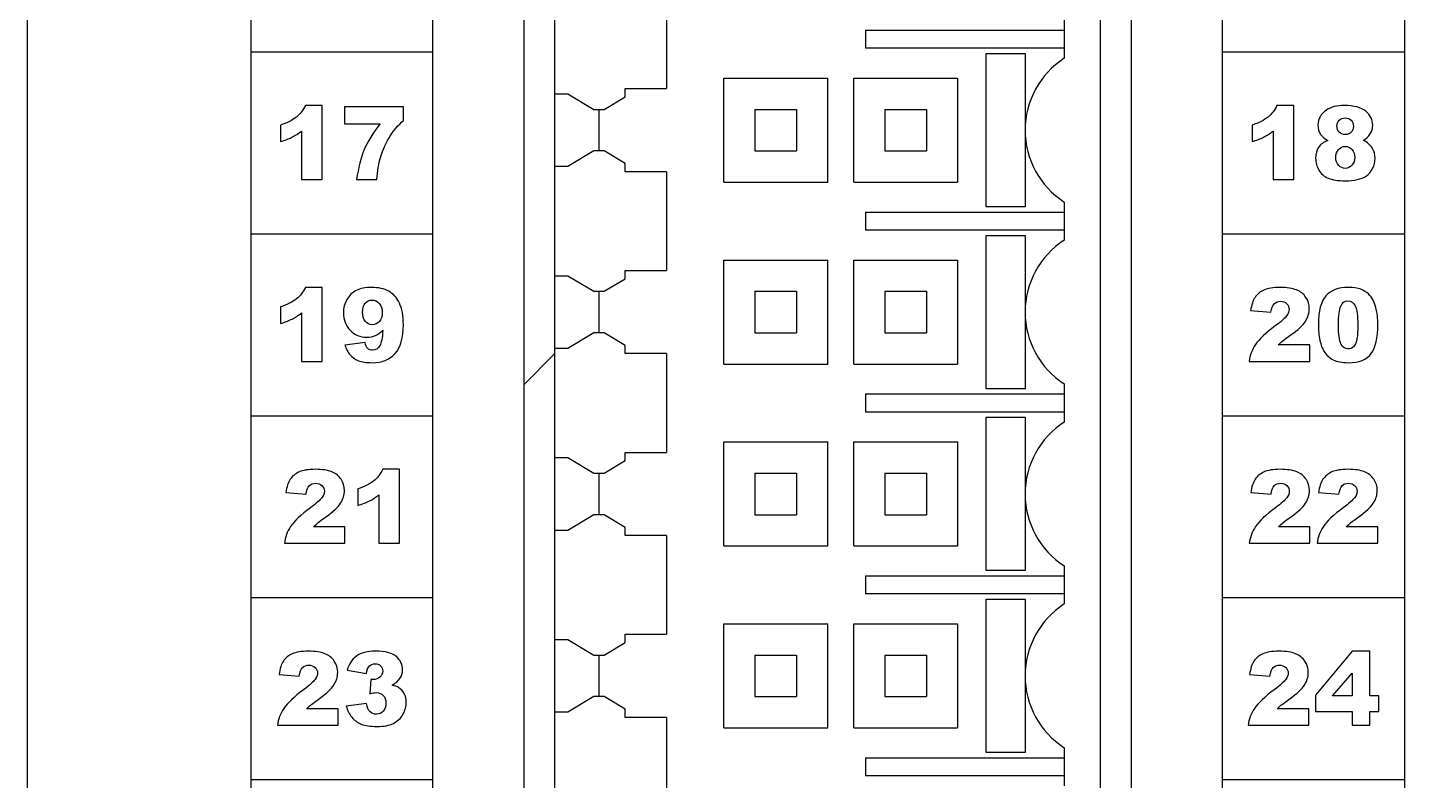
# Model space of a CAD drawing. Header units: millimetres. Extents: x 40 to 522, y -286 to 20.
# Drawn here: x 314.47 to 340.97, y -186.9 to -172.41 of the extents above; entities that cross this region are included whole.
import ezdxf

# ---------------------------------------------------------------- set-up
doc = ezdxf.new("R2010")
doc.units = ezdxf.units.MM

# ---------------------------------------------------------------- blocks, each defined once
blk = doc.blocks.new('MOD_DIM780')
at = {"linetype": 'Continuous'}
for p, q in [((115.619, 48.361), (115.619, 128.861)), ((126.119, 48.361), (126.119, 128.861)), ((115.019, 128.161), (115.019, 48.561)), ((126.719, 48.561), (126.719, 128.161)), ((109.769, 125.111), (109.769, 51.611)), ((113.269, 51.611), (113.269, 125.111)), ((128.469, 51.611), (128.469, 125.111)), ((131.969, 125.111), (131.969, 51.611)), ((105.469, 38.611), (105.469, 124.511)), ((117.769, 98.311), (117.769, 96.411)), ((121.594, 97.536), (121.594, 97.186)), ((121.594, 97.536), (125.419, 97.536)), ((125.419, 97.728), (125.419, 96.994)), ((113.269, 97.111), (109.769, 97.111)), ((125.419, 97.186), (121.594, 97.186)), ((123.918, 94.136), (123.918, 97.086)), ((123.918, 97.086), (124.669, 97.086)), ((124.669, 97.086), (124.669, 95.615)), ((131.969, 97.111), (128.469, 97.111)), ((118.869, 94.611), (118.869, 96.611)), ((118.869, 96.611), (120.869, 96.611)), ((120.869, 94.611), (120.869, 96.611)), ((121.369, 94.611), (121.369, 96.611)), ((121.369, 96.611), (123.369, 96.611)), ((123.369, 96.611), (123.369, 94.611)), ((115.619, 96.311), (115.869, 96.311)), ((115.869, 96.311), (116.369, 96.011)), ((116.566, 96.011), (116.97, 96.253)), ((116.97, 96.253), (116.969, 96.411)), ((116.969, 96.411), (117.769, 96.411)), ((111.138, 96.085), (110.816, 96.085)), ((111.138, 94.661), (111.138, 96.085)), ((111.567, 96.061), (111.567, 95.732)), ((112.703, 96.061), (111.567, 96.061)), ((112.703, 95.798), (112.703, 96.061)), ((116.369, 96.011), (116.566, 96.011)), ((116.469, 95.211), (116.469, 96.011)), ((119.469, 96.011), (119.469, 95.211)), ((119.469, 96.011), (120.269, 96.011)), ((120.269, 96.011), (120.269, 95.211)), ((121.969, 96.011), (121.969, 95.211)), ((121.969, 96.011), (122.769, 96.011)), ((122.769, 96.011), (122.769, 95.211)), ((129.837, 96.085), (129.515, 96.085)), ((129.837, 94.661), (129.837, 96.085)), ((110.336, 95.709), (110.336, 95.39)), ((111.567, 95.732), (112.259, 95.732)), ((129.035, 95.709), (129.035, 95.39)), ((110.744, 95.594), (110.744, 94.661)), ((124.669, 95.607), (124.669, 94.136)), ((129.443, 95.594), (129.443, 94.661)), ((116.369, 95.211), (115.869, 94.91)), ((116.566, 95.211), (116.369, 95.211)), ((116.97, 94.968), (116.566, 95.211)), ((119.469, 95.211), (120.269, 95.211)), ((121.969, 95.211), (122.769, 95.211)), ((115.869, 94.91), (115.619, 94.91)), ((116.969, 94.811), (116.97, 94.968)), ((110.744, 94.661), (111.138, 94.661)), ((111.803, 94.661), (112.191, 94.661)), ((117.769, 94.811), (116.969, 94.811)), ((117.769, 94.811), (117.769, 92.911)), ((118.869, 94.611), (120.869, 94.611)), ((121.369, 94.611), (123.369, 94.611)), ((129.443, 94.661), (129.837, 94.661)), ((124.669, 94.136), (123.918, 94.136)), ((125.419, 94.228), (125.419, 93.494)), ((121.594, 94.036), (121.594, 93.686)), ((121.594, 94.036), (125.419, 94.036)), ((113.269, 93.611), (109.769, 93.611)), ((125.419, 93.686), (121.594, 93.686)), ((123.918, 90.636), (123.918, 93.586)), ((123.918, 93.586), (124.669, 93.586)), ((124.669, 93.586), (124.669, 92.115)), ((131.969, 93.611), (128.469, 93.611)), ((118.869, 91.111), (118.869, 93.111)), ((118.869, 93.111), (120.869, 93.111)), ((120.869, 91.111), (120.869, 93.111)), ((121.369, 91.111), (121.369, 93.111)), ((121.369, 93.111), (123.369, 93.111)), ((123.369, 93.111), (123.369, 91.111)), ((115.619, 92.811), (115.869, 92.811)), ((115.869, 92.811), (116.369, 92.511)), ((116.566, 92.511), (116.97, 92.753)), ((116.97, 92.753), (116.969, 92.911)), ((116.969, 92.911), (117.769, 92.911)), ((111.138, 92.585), (110.816, 92.585)), ((111.138, 91.161), (111.138, 92.585)), ((116.369, 92.511), (116.566, 92.511)), ((116.469, 91.711), (116.469, 92.511)), ((119.469, 92.511), (119.469, 91.711)), ((119.469, 92.511), (120.269, 92.511)), ((120.269, 92.511), (120.269, 91.711)), ((121.969, 92.511), (121.969, 91.711)), ((121.969, 92.511), (122.769, 92.511)), ((122.769, 92.511), (122.769, 91.711)), ((110.336, 92.209), (110.336, 91.89)), ((110.745, 92.094), (110.745, 91.161)), ((124.669, 92.107), (124.669, 90.636)), ((129.009, 92.138), (129.399, 92.106)), ((116.369, 91.711), (115.869, 91.41)), ((116.566, 91.711), (116.369, 91.711)), ((116.97, 91.468), (116.566, 91.711)), ((119.469, 91.711), (120.269, 91.711)), ((121.969, 91.711), (122.769, 91.711)), ((111.965, 91.524), (111.578, 91.475)), ((116.969, 91.311), (116.97, 91.468)), ((130.148, 91.478), (129.54, 91.478)), ((130.148, 91.161), (130.148, 91.478)), ((110.745, 91.161), (111.138, 91.161)), ((115.019, 90.713), (115.619, 91.313)), ((115.869, 91.41), (115.619, 91.41)), ((117.769, 91.311), (116.969, 91.311)), ((117.769, 91.311), (117.769, 89.411)), ((128.981, 91.161), (130.148, 91.161)), ((118.869, 91.111), (120.869, 91.111)), ((121.369, 91.111), (123.369, 91.111)), ((124.669, 90.636), (123.918, 90.636)), ((125.419, 90.728), (125.419, 89.994)), ((121.594, 90.536), (121.594, 90.186)), ((121.594, 90.536), (125.419, 90.536)), ((113.269, 90.111), (109.769, 90.111)), ((125.419, 90.186), (121.594, 90.186)), ((131.969, 90.111), (128.469, 90.111)), ((123.918, 87.136), (123.918, 90.086)), ((123.918, 90.086), (124.669, 90.086)), ((124.669, 90.086), (124.669, 88.615)), ((118.869, 87.611), (118.869, 89.611)), ((118.869, 89.611), (120.869, 89.611)), ((120.869, 87.611), (120.869, 89.611)), ((121.369, 87.611), (121.369, 89.611)), ((121.369, 89.611), (123.369, 89.611)), ((123.369, 89.611), (123.369, 87.611)), ((115.619, 89.311), (115.869, 89.311)), ((115.869, 89.311), (116.369, 89.011)), ((116.97, 89.253), (116.969, 89.411)), ((116.969, 89.411), (117.769, 89.411)), ((112.627, 89.085), (112.305, 89.085)), ((112.627, 87.661), (112.627, 89.085)), ((116.566, 89.011), (116.97, 89.253)), ((116.369, 89.011), (116.566, 89.011)), ((116.469, 88.211), (116.469, 89.011)), ((119.469, 89.011), (119.469, 88.211)), ((119.469, 89.011), (120.269, 89.011)), ((120.269, 89.011), (120.269, 88.211)), ((121.969, 89.011), (121.969, 88.211)), ((121.969, 89.011), (122.769, 89.011)), ((122.769, 89.011), (122.769, 88.211)), ((110.441, 88.638), (110.83, 88.606)), ((111.824, 88.709), (111.824, 88.39)), ((112.233, 88.594), (112.233, 87.661)), ((124.669, 88.607), (124.669, 87.136)), ((129.012, 88.638), (129.402, 88.606)), ((130.317, 88.638), (130.706, 88.606)), ((116.369, 88.211), (115.869, 87.91)), ((116.566, 88.211), (116.369, 88.211)), ((116.97, 87.968), (116.566, 88.211)), ((119.469, 88.211), (120.269, 88.211)), ((121.969, 88.211), (122.769, 88.211)), ((111.579, 87.978), (110.972, 87.978)), ((111.579, 87.661), (111.579, 87.978)), ((115.869, 87.91), (115.619, 87.91)), ((116.969, 87.811), (116.97, 87.968)), ((117.769, 87.811), (116.969, 87.811)), ((117.769, 87.811), (117.769, 85.911)), ((130.15, 87.978), (129.543, 87.978)), ((130.15, 87.661), (130.15, 87.978)), ((131.455, 87.978), (130.848, 87.978)), ((131.455, 87.661), (131.455, 87.978)), ((110.412, 87.661), (111.579, 87.661)), ((112.233, 87.661), (112.627, 87.661)), ((118.869, 87.611), (120.869, 87.611)), ((121.369, 87.611), (123.369, 87.611)), ((128.983, 87.661), (130.15, 87.661)), ((130.288, 87.661), (131.455, 87.661)), ((125.419, 87.228), (125.419, 86.494)), ((121.594, 87.036), (121.594, 86.686)), ((121.594, 87.036), (125.419, 87.036)), ((124.669, 87.136), (123.918, 87.136)), ((125.419, 86.686), (121.594, 86.686)), ((113.269, 86.611), (109.769, 86.611)), ((123.918, 83.636), (123.918, 86.586)), ((123.918, 86.586), (124.669, 86.586)), ((124.669, 86.586), (124.669, 85.115)), ((131.969, 86.611), (128.469, 86.611)), ((116.97, 85.753), (116.969, 85.911)), ((116.969, 85.911), (117.769, 85.911)), ((118.869, 84.111), (118.869, 86.111)), ((118.869, 86.111), (120.869, 86.111)), ((120.869, 84.111), (120.869, 86.111)), ((121.369, 84.111), (121.369, 86.111)), ((121.369, 86.111), (123.369, 86.111)), ((123.369, 86.111), (123.369, 84.111)), ((115.619, 85.811), (115.869, 85.811)), ((115.869, 85.811), (116.369, 85.511)), ((116.566, 85.511), (116.97, 85.753)), ((116.369, 85.511), (116.566, 85.511)), ((116.469, 84.711), (116.469, 85.511)), ((119.469, 85.511), (119.469, 84.711)), ((119.469, 85.511), (120.269, 85.511)), ((120.269, 85.511), (120.269, 84.711)), ((121.969, 85.511), (121.969, 84.711)), ((121.969, 85.511), (122.769, 85.511)), ((122.769, 85.511), (122.769, 84.711)), ((130.963, 85.585), (130.254, 84.742)), ((131.302, 85.585), (130.963, 85.585)), ((131.302, 84.724), (131.302, 85.585)), ((110.309, 85.138), (110.698, 85.106)), ((111.623, 85.222), (111.991, 85.156)), ((124.669, 85.107), (124.669, 83.636)), ((128.99, 85.138), (129.379, 85.106)), ((130.587, 84.724), (130.963, 85.164)), ((130.963, 85.164), (130.963, 84.724)), ((112.075, 85.043), (112.054, 84.765)), ((111.991, 84.582), (111.602, 84.53)), ((116.369, 84.711), (115.869, 84.41)), ((116.566, 84.711), (116.369, 84.711)), ((116.97, 84.468), (116.566, 84.711)), ((119.469, 84.711), (120.269, 84.711)), ((121.969, 84.711), (122.769, 84.711)), ((130.254, 84.742), (130.254, 84.422)), ((130.963, 84.724), (130.587, 84.724)), ((131.477, 84.724), (131.302, 84.724)), ((131.477, 84.422), (131.477, 84.724)), ((111.447, 84.478), (110.84, 84.478)), ((111.447, 84.161), (111.447, 84.478)), ((115.869, 84.41), (115.619, 84.41)), ((116.969, 84.311), (116.97, 84.468)), ((117.769, 84.311), (116.969, 84.311)), ((117.769, 84.311), (117.769, 82.411)), ((130.128, 84.478), (129.521, 84.478)), ((130.128, 84.161), (130.128, 84.478)), ((130.254, 84.422), (130.963, 84.422)), ((130.963, 84.422), (130.963, 84.161)), ((131.302, 84.422), (131.477, 84.422)), ((131.302, 84.161), (131.302, 84.422)), ((110.28, 84.161), (111.447, 84.161)), ((118.869, 84.111), (120.869, 84.111)), ((121.369, 84.111), (123.369, 84.111)), ((128.961, 84.161), (130.128, 84.161)), ((130.963, 84.161), (131.302, 84.161)), ((121.594, 83.536), (121.594, 83.186)), ((121.594, 83.536), (125.419, 83.536)), ((124.669, 83.636), (123.918, 83.636)), ((125.419, 83.728), (125.419, 82.994)), ((113.269, 83.111), (109.769, 83.111)), ((125.419, 83.186), (121.594, 83.186)), ((131.969, 83.111), (128.469, 83.111))]:
    blk.add_line(p, q, dxfattribs=at)
for centre, radius, start, end in [((126.319, 95.611), 1.65, 123.0557, 236.9443), ((130.839, 95.708), 1.071, 270.0061, 282.0044), ((126.319, 92.111), 1.65, 123.0557, 236.9443), ((126.319, 88.611), 1.65, 123.0557, 236.9443), ((126.319, 85.111), 1.65, 123.0557, 236.9443)]:
    blk.add_arc(centre, radius, start, end, dxfattribs=at)
for points in [[(110.816, 96.085), (110.774, 95.997), (110.717, 95.922), (110.644, 95.863)], [(129.515, 96.085), (129.473, 95.997), (129.416, 95.922), (129.343, 95.863)], [(130.468, 95.998), (130.357, 95.924), (130.303, 95.828), (130.303, 95.711)], [(130.809, 96.085), (130.668, 96.085), (130.554, 96.056), (130.468, 95.998)], [(131.223, 95.977), (131.134, 96.048), (130.996, 96.085), (130.809, 96.085)], [(131.358, 95.708), (131.358, 95.816), (131.313, 95.906), (131.223, 95.977)], [(110.644, 95.863), (110.57, 95.803), (110.467, 95.751), (110.336, 95.709)], [(112.259, 95.732), (112.117, 95.556), (112.012, 95.39), (111.947, 95.236)], [(112.456, 95.509), (112.521, 95.612), (112.604, 95.708), (112.703, 95.798)], [(129.343, 95.863), (129.27, 95.803), (129.166, 95.751), (129.035, 95.709)], [(130.303, 95.711), (130.303, 95.64), (130.322, 95.577), (130.36, 95.522)], [(130.669, 95.688), (130.669, 95.735), (130.683, 95.773), (130.712, 95.803)], [(130.713, 95.571), (130.683, 95.6), (130.669, 95.64), (130.669, 95.688)], [(130.712, 95.803), (130.742, 95.832), (130.78, 95.848), (130.828, 95.848)], [(130.828, 95.848), (130.874, 95.848), (130.912, 95.832), (130.942, 95.802)], [(130.942, 95.802), (130.972, 95.771), (130.988, 95.732), (130.988, 95.684)], [(130.988, 95.684), (130.988, 95.638), (130.973, 95.599), (130.945, 95.571)], [(131.305, 95.532), (131.34, 95.586), (131.358, 95.645), (131.358, 95.708)], [(110.336, 95.39), (110.425, 95.417), (110.5, 95.446), (110.559, 95.476)], [(110.559, 95.476), (110.618, 95.506), (110.68, 95.545), (110.744, 95.594)], [(112.265, 95.088), (112.311, 95.242), (112.375, 95.383), (112.456, 95.509)], [(129.035, 95.39), (129.124, 95.417), (129.199, 95.446), (129.258, 95.476)], [(129.258, 95.476), (129.317, 95.506), (129.379, 95.545), (129.443, 95.594)], [(130.494, 95.413), (130.414, 95.382), (130.355, 95.338), (130.317, 95.28)], [(130.36, 95.522), (130.388, 95.482), (130.433, 95.446), (130.494, 95.413)], [(130.835, 95.527), (130.784, 95.527), (130.744, 95.541), (130.713, 95.571)], [(130.945, 95.571), (130.916, 95.541), (130.879, 95.527), (130.835, 95.527)], [(131.179, 95.413), (131.236, 95.451), (131.278, 95.491), (131.305, 95.532)], [(131.347, 95.269), (131.31, 95.328), (131.254, 95.377), (131.179, 95.413)], [(111.947, 95.236), (111.882, 95.081), (111.834, 94.889), (111.803, 94.661)], [(130.317, 95.28), (130.279, 95.223), (130.26, 95.154), (130.26, 95.072)], [(130.648, 95.086), (130.648, 95.151), (130.665, 95.202), (130.701, 95.24)], [(130.701, 95.24), (130.737, 95.279), (130.779, 95.298), (130.828, 95.298)], [(130.828, 95.298), (130.877, 95.298), (130.92, 95.278), (130.957, 95.238)], [(130.957, 95.238), (130.994, 95.198), (131.013, 95.148), (131.013, 95.087)], [(131.404, 95.07), (131.404, 95.143), (131.385, 95.209), (131.347, 95.269)], [(112.191, 94.661), (112.203, 94.825), (112.228, 94.967), (112.265, 95.088)], [(130.26, 95.072), (130.26, 94.988), (130.28, 94.912), (130.32, 94.844)], [(130.704, 94.934), (130.666, 94.973), (130.648, 95.024), (130.648, 95.086)], [(130.833, 94.876), (130.784, 94.876), (130.741, 94.895), (130.704, 94.934)], [(130.958, 94.935), (130.921, 94.895), (130.879, 94.876), (130.833, 94.876)], [(131.013, 95.087), (131.013, 95.025), (130.994, 94.975), (130.958, 94.935)], [(131.237, 94.733), (131.284, 94.766), (131.323, 94.813), (131.355, 94.874)], [(131.355, 94.874), (131.388, 94.935), (131.404, 95), (131.404, 95.07)], [(130.32, 94.844), (130.361, 94.775), (130.421, 94.724), (130.5, 94.689)], [(130.5, 94.689), (130.578, 94.655), (130.691, 94.637), (130.839, 94.637)], [(131.062, 94.66), (131.132, 94.675), (131.19, 94.7), (131.237, 94.733)], [(110.816, 92.585), (110.774, 92.497), (110.717, 92.422), (110.645, 92.363)], [(111.796, 92.526), (111.719, 92.486), (111.659, 92.429), (111.615, 92.353)], [(112.086, 92.585), (111.97, 92.585), (111.873, 92.565), (111.796, 92.526)], [(112.423, 92.512), (112.339, 92.56), (112.226, 92.585), (112.086, 92.585)], [(112.626, 92.283), (112.575, 92.388), (112.508, 92.464), (112.423, 92.512)], [(129.265, 92.535), (129.191, 92.502), (129.133, 92.455), (129.093, 92.394)], [(129.574, 92.585), (129.442, 92.585), (129.34, 92.567), (129.265, 92.535)], [(129.892, 92.537), (129.816, 92.568), (129.71, 92.585), (129.574, 92.585)], [(130.072, 92.394), (130.028, 92.459), (129.969, 92.506), (129.892, 92.537)], [(130.895, 92.585), (130.699, 92.585), (130.553, 92.531), (130.457, 92.425)], [(131.127, 92.549), (131.066, 92.572), (130.989, 92.585), (130.895, 92.585)], [(131.275, 92.459), (131.237, 92.496), (131.188, 92.526), (131.127, 92.549)], [(110.645, 92.363), (110.571, 92.303), (110.468, 92.251), (110.336, 92.209)], [(111.615, 92.353), (111.571, 92.276), (111.549, 92.191), (111.549, 92.098)], [(111.918, 92.109), (111.918, 92.186), (111.935, 92.245), (111.969, 92.284)], [(111.969, 92.284), (112.003, 92.322), (112.046, 92.342), (112.098, 92.342)], [(112.098, 92.342), (112.152, 92.342), (112.199, 92.32), (112.237, 92.277)], [(112.237, 92.277), (112.276, 92.234), (112.295, 92.175), (112.295, 92.099)], [(112.702, 91.868), (112.702, 92.04), (112.677, 92.178), (112.626, 92.283)], [(129.093, 92.394), (129.052, 92.332), (129.025, 92.247), (129.009, 92.138)], [(129.399, 92.106), (129.409, 92.184), (129.43, 92.24), (129.462, 92.271)], [(129.462, 92.271), (129.493, 92.302), (129.535, 92.318), (129.584, 92.318)], [(129.584, 92.318), (129.632, 92.318), (129.671, 92.303), (129.703, 92.272)], [(129.703, 92.272), (129.734, 92.242), (129.75, 92.205), (129.75, 92.163)], [(130.138, 92.177), (130.138, 92.257), (130.116, 92.329), (130.072, 92.394)], [(130.457, 92.425), (130.362, 92.318), (130.314, 92.132), (130.314, 91.866)], [(130.7, 91.865), (130.7, 92.041), (130.714, 92.162), (130.743, 92.227)], [(130.743, 92.227), (130.771, 92.292), (130.817, 92.326), (130.882, 92.326)], [(130.882, 92.326), (130.945, 92.326), (130.992, 92.293), (131.023, 92.229)], [(131.023, 92.229), (131.055, 92.165), (131.071, 92.04), (131.071, 91.855)], [(131.365, 92.341), (131.343, 92.382), (131.314, 92.421), (131.275, 92.459)], [(131.419, 92.198), (131.405, 92.252), (131.387, 92.3), (131.365, 92.341)], [(110.336, 91.89), (110.426, 91.917), (110.5, 91.946), (110.56, 91.976)], [(110.56, 91.976), (110.619, 92.006), (110.681, 92.045), (110.745, 92.094)], [(111.549, 92.098), (111.549, 91.962), (111.592, 91.849), (111.678, 91.76)], [(111.971, 91.929), (111.936, 91.971), (111.918, 92.031), (111.918, 92.109)], [(112.295, 92.099), (112.295, 92.025), (112.277, 91.968), (112.24, 91.928)], [(129.702, 92.039), (129.67, 91.994), (129.598, 91.929), (129.484, 91.845)], [(129.75, 92.163), (129.75, 92.123), (129.734, 92.082), (129.702, 92.039)], [(130.063, 91.932), (130.112, 92.01), (130.138, 92.091), (130.138, 92.177)], [(131.458, 91.871), (131.458, 91.984), (131.444, 92.093), (131.419, 92.198)], [(111.678, 91.76), (111.764, 91.671), (111.87, 91.627), (111.996, 91.627)], [(112.104, 91.867), (112.05, 91.867), (112.006, 91.887), (111.971, 91.929)], [(112.24, 91.928), (112.204, 91.887), (112.158, 91.867), (112.104, 91.867)], [(112.166, 91.66), (112.214, 91.682), (112.262, 91.717), (112.309, 91.765)], [(112.309, 91.765), (112.296, 91.614), (112.277, 91.516), (112.251, 91.47)], [(112.543, 91.313), (112.649, 91.43), (112.702, 91.615), (112.702, 91.868)], [(129.484, 91.845), (129.297, 91.707), (129.17, 91.587), (129.102, 91.485)], [(129.79, 91.677), (129.922, 91.769), (130.013, 91.854), (130.063, 91.932)], [(130.314, 91.866), (130.314, 91.758), (130.322, 91.659), (130.341, 91.569)], [(130.746, 91.5), (130.715, 91.565), (130.7, 91.687), (130.7, 91.865)], [(131.071, 91.855), (131.071, 91.728), (131.063, 91.634), (131.05, 91.575)], [(131.329, 91.313), (131.415, 91.431), (131.458, 91.617), (131.458, 91.871)], [(111.578, 91.475), (111.601, 91.4), (111.634, 91.338), (111.677, 91.288)], [(112.016, 91.408), (111.992, 91.431), (111.975, 91.469), (111.965, 91.524)], [(111.996, 91.627), (112.06, 91.627), (112.116, 91.637), (112.166, 91.66)], [(112.251, 91.47), (112.216, 91.407), (112.168, 91.376), (112.106, 91.376)], [(129.102, 91.485), (129.034, 91.384), (128.994, 91.275), (128.981, 91.161)], [(129.54, 91.478), (129.576, 91.512), (129.606, 91.541), (129.633, 91.562)], [(129.633, 91.562), (129.66, 91.584), (129.712, 91.622), (129.79, 91.677)], [(130.341, 91.569), (130.361, 91.48), (130.386, 91.41), (130.42, 91.358)], [(130.884, 91.402), (130.824, 91.402), (130.778, 91.435), (130.746, 91.5)], [(130.986, 91.443), (130.957, 91.416), (130.923, 91.402), (130.884, 91.402)], [(131.05, 91.575), (131.037, 91.515), (131.015, 91.471), (130.986, 91.443)], [(111.677, 91.288), (111.719, 91.239), (111.772, 91.201), (111.837, 91.175)], [(111.837, 91.175), (111.901, 91.15), (111.989, 91.137), (112.101, 91.137)], [(112.106, 91.376), (112.07, 91.376), (112.041, 91.386), (112.016, 91.408)], [(112.101, 91.137), (112.289, 91.137), (112.436, 91.195), (112.543, 91.313)], [(130.42, 91.358), (130.467, 91.286), (130.527, 91.23), (130.599, 91.193)], [(130.599, 91.193), (130.672, 91.156), (130.766, 91.137), (130.885, 91.137)], [(130.885, 91.137), (131.095, 91.137), (131.243, 91.195), (131.329, 91.313)], [(111.005, 89.085), (110.873, 89.085), (110.771, 89.067), (110.697, 89.035)], [(111.324, 89.037), (111.248, 89.068), (111.142, 89.085), (111.005, 89.085)], [(112.305, 89.085), (112.263, 88.997), (112.205, 88.922), (112.133, 88.863)], [(129.577, 89.085), (129.445, 89.085), (129.343, 89.067), (129.268, 89.035)], [(129.895, 89.037), (129.819, 89.068), (129.713, 89.085), (129.577, 89.085)], [(130.881, 89.085), (130.749, 89.085), (130.647, 89.067), (130.573, 89.035)], [(131.2, 89.037), (131.124, 89.068), (131.018, 89.085), (130.881, 89.085)], [(110.524, 88.894), (110.484, 88.832), (110.456, 88.747), (110.441, 88.638)], [(110.697, 89.035), (110.622, 89.002), (110.565, 88.955), (110.524, 88.894)], [(110.893, 88.771), (110.925, 88.802), (110.966, 88.818), (111.015, 88.818)], [(111.015, 88.818), (111.063, 88.818), (111.102, 88.803), (111.134, 88.772)], [(111.503, 88.894), (111.46, 88.959), (111.4, 89.006), (111.324, 89.037)], [(111.569, 88.677), (111.569, 88.757), (111.547, 88.829), (111.503, 88.894)], [(112.133, 88.863), (112.059, 88.803), (111.956, 88.751), (111.824, 88.709)], [(129.096, 88.894), (129.055, 88.832), (129.027, 88.747), (129.012, 88.638)], [(129.268, 89.035), (129.194, 89.002), (129.136, 88.955), (129.096, 88.894)], [(129.465, 88.771), (129.496, 88.802), (129.537, 88.818), (129.587, 88.818)], [(129.587, 88.818), (129.635, 88.818), (129.674, 88.803), (129.705, 88.772)], [(130.075, 88.894), (130.031, 88.959), (129.972, 89.006), (129.895, 89.037)], [(130.141, 88.677), (130.141, 88.757), (130.119, 88.829), (130.075, 88.894)], [(130.4, 88.894), (130.36, 88.832), (130.332, 88.747), (130.317, 88.638)], [(130.573, 89.035), (130.498, 89.002), (130.441, 88.955), (130.4, 88.894)], [(130.77, 88.771), (130.801, 88.802), (130.842, 88.818), (130.892, 88.818)], [(130.892, 88.818), (130.939, 88.818), (130.978, 88.803), (131.01, 88.772)], [(131.38, 88.894), (131.336, 88.959), (131.276, 89.006), (131.2, 89.037)], [(131.445, 88.677), (131.445, 88.757), (131.423, 88.829), (131.38, 88.894)], [(110.83, 88.606), (110.841, 88.684), (110.862, 88.74), (110.893, 88.771)], [(111.134, 88.539), (111.101, 88.494), (111.029, 88.429), (110.915, 88.345)], [(111.134, 88.772), (111.165, 88.742), (111.182, 88.705), (111.182, 88.663)], [(111.182, 88.663), (111.182, 88.623), (111.165, 88.582), (111.134, 88.539)], [(111.494, 88.432), (111.544, 88.51), (111.569, 88.591), (111.569, 88.677)], [(112.048, 88.476), (112.107, 88.506), (112.169, 88.545), (112.233, 88.594)], [(129.402, 88.606), (129.412, 88.684), (129.433, 88.74), (129.465, 88.771)], [(129.705, 88.539), (129.673, 88.494), (129.6, 88.429), (129.487, 88.345)], [(129.705, 88.772), (129.737, 88.742), (129.753, 88.705), (129.753, 88.663)], [(129.753, 88.663), (129.753, 88.623), (129.737, 88.582), (129.705, 88.539)], [(130.066, 88.432), (130.115, 88.51), (130.141, 88.591), (130.141, 88.677)], [(130.706, 88.606), (130.717, 88.684), (130.738, 88.74), (130.77, 88.771)], [(131.01, 88.539), (130.977, 88.494), (130.905, 88.429), (130.791, 88.345)], [(131.01, 88.772), (131.041, 88.742), (131.058, 88.705), (131.058, 88.663)], [(131.058, 88.663), (131.058, 88.623), (131.041, 88.582), (131.01, 88.539)], [(131.37, 88.432), (131.42, 88.51), (131.445, 88.591), (131.445, 88.677)], [(110.915, 88.345), (110.728, 88.207), (110.601, 88.087), (110.533, 87.985)], [(111.222, 88.177), (111.354, 88.269), (111.444, 88.354), (111.494, 88.432)], [(111.824, 88.39), (111.914, 88.417), (111.989, 88.446), (112.048, 88.476)], [(129.487, 88.345), (129.3, 88.207), (129.173, 88.087), (129.105, 87.985)], [(129.793, 88.177), (129.925, 88.269), (130.016, 88.354), (130.066, 88.432)], [(130.791, 88.345), (130.604, 88.207), (130.477, 88.087), (130.409, 87.985)], [(131.098, 88.177), (131.23, 88.269), (131.32, 88.354), (131.37, 88.432)], [(110.533, 87.985), (110.465, 87.884), (110.425, 87.775), (110.412, 87.661)], [(110.972, 87.978), (111.007, 88.012), (111.037, 88.041), (111.064, 88.062)], [(111.064, 88.062), (111.091, 88.084), (111.143, 88.122), (111.222, 88.177)], [(129.105, 87.985), (129.037, 87.884), (128.997, 87.775), (128.983, 87.661)], [(129.543, 87.978), (129.578, 88.012), (129.609, 88.041), (129.636, 88.062)], [(129.636, 88.062), (129.662, 88.084), (129.715, 88.122), (129.793, 88.177)], [(130.409, 87.985), (130.341, 87.884), (130.301, 87.775), (130.288, 87.661)], [(130.848, 87.978), (130.883, 88.012), (130.914, 88.041), (130.94, 88.062)], [(130.94, 88.062), (130.967, 88.084), (131.02, 88.122), (131.098, 88.177)], [(110.393, 85.394), (110.352, 85.332), (110.324, 85.247), (110.309, 85.138)], [(110.565, 85.535), (110.49, 85.502), (110.433, 85.455), (110.393, 85.394)], [(110.873, 85.585), (110.741, 85.585), (110.639, 85.567), (110.565, 85.535)], [(111.192, 85.537), (111.116, 85.568), (111.01, 85.585), (110.873, 85.585)], [(111.372, 85.394), (111.328, 85.459), (111.269, 85.506), (111.192, 85.537)], [(111.438, 85.177), (111.438, 85.257), (111.416, 85.329), (111.372, 85.394)], [(111.799, 85.491), (111.712, 85.428), (111.653, 85.338), (111.623, 85.222)], [(112.168, 85.585), (112.009, 85.585), (111.885, 85.553), (111.799, 85.491)], [(112.049, 85.301), (112.077, 85.329), (112.115, 85.343), (112.16, 85.343)], [(112.16, 85.343), (112.204, 85.343), (112.24, 85.33), (112.265, 85.304)], [(112.564, 85.482), (112.482, 85.55), (112.351, 85.585), (112.168, 85.585)], [(112.687, 85.225), (112.687, 85.329), (112.646, 85.414), (112.564, 85.482)], [(129.073, 85.394), (129.033, 85.332), (129.005, 85.247), (128.99, 85.138)], [(129.246, 85.535), (129.171, 85.502), (129.114, 85.455), (129.073, 85.394)], [(129.554, 85.585), (129.422, 85.585), (129.32, 85.567), (129.246, 85.535)], [(129.873, 85.537), (129.797, 85.568), (129.691, 85.585), (129.554, 85.585)], [(130.053, 85.394), (130.009, 85.459), (129.949, 85.506), (129.873, 85.537)], [(130.118, 85.177), (130.118, 85.257), (130.097, 85.329), (130.053, 85.394)], [(110.698, 85.106), (110.709, 85.184), (110.73, 85.24), (110.762, 85.271)], [(110.762, 85.271), (110.793, 85.302), (110.834, 85.318), (110.884, 85.318)], [(110.884, 85.318), (110.931, 85.318), (110.971, 85.303), (111.002, 85.272)], [(111.002, 85.272), (111.034, 85.242), (111.05, 85.205), (111.05, 85.163)], [(111.05, 85.163), (111.05, 85.123), (111.034, 85.082), (111.002, 85.039)], [(111.362, 84.932), (111.412, 85.01), (111.438, 85.091), (111.438, 85.177)], [(111.991, 85.156), (112, 85.225), (112.02, 85.273), (112.049, 85.301)], [(112.252, 85.087), (112.218, 85.055), (112.176, 85.038), (112.125, 85.038)], [(112.304, 85.203), (112.304, 85.158), (112.287, 85.119), (112.252, 85.087)], [(112.265, 85.304), (112.29, 85.279), (112.304, 85.245), (112.304, 85.203)], [(112.637, 85.061), (112.67, 85.11), (112.687, 85.164), (112.687, 85.225)], [(129.379, 85.106), (129.39, 85.184), (129.411, 85.24), (129.443, 85.271)], [(129.443, 85.271), (129.474, 85.302), (129.515, 85.318), (129.565, 85.318)], [(129.565, 85.318), (129.612, 85.318), (129.651, 85.303), (129.683, 85.272)], [(129.683, 85.272), (129.715, 85.242), (129.731, 85.205), (129.731, 85.163)], [(129.731, 85.163), (129.731, 85.123), (129.715, 85.082), (129.683, 85.039)], [(130.043, 84.932), (130.093, 85.01), (130.118, 85.091), (130.118, 85.177)], [(110.783, 84.845), (110.596, 84.707), (110.469, 84.587), (110.401, 84.485)], [(111.002, 85.039), (110.97, 84.994), (110.897, 84.929), (110.783, 84.845)], [(111.09, 84.677), (111.222, 84.769), (111.312, 84.854), (111.362, 84.932)], [(112.125, 85.038), (112.113, 85.038), (112.096, 85.039), (112.075, 85.043)], [(112.487, 84.932), (112.554, 84.969), (112.604, 85.012), (112.637, 85.061)], [(112.611, 84.885), (112.583, 84.903), (112.541, 84.919), (112.487, 84.932)], [(112.719, 84.772), (112.693, 84.819), (112.657, 84.857), (112.611, 84.885)], [(129.464, 84.845), (129.277, 84.707), (129.15, 84.587), (129.082, 84.485)], [(129.683, 85.039), (129.651, 84.994), (129.578, 84.929), (129.464, 84.845)], [(129.771, 84.677), (129.903, 84.769), (129.993, 84.854), (130.043, 84.932)], [(110.84, 84.478), (110.875, 84.512), (110.906, 84.541), (110.933, 84.562)], [(110.933, 84.562), (110.959, 84.584), (111.012, 84.622), (111.09, 84.677)], [(112.061, 84.419), (112.029, 84.449), (112.006, 84.504), (111.991, 84.582)], [(112.054, 84.765), (112.108, 84.78), (112.15, 84.788), (112.181, 84.788)], [(112.181, 84.788), (112.238, 84.788), (112.283, 84.77), (112.316, 84.734)], [(112.367, 84.584), (112.367, 84.52), (112.349, 84.469), (112.314, 84.431)], [(112.316, 84.734), (112.35, 84.698), (112.367, 84.649), (112.367, 84.584)], [(112.694, 84.37), (112.736, 84.444), (112.758, 84.523), (112.758, 84.605)], [(112.758, 84.605), (112.758, 84.67), (112.745, 84.725), (112.719, 84.772)], [(129.521, 84.478), (129.556, 84.512), (129.587, 84.541), (129.614, 84.562)], [(129.614, 84.562), (129.64, 84.584), (129.693, 84.622), (129.771, 84.677)], [(110.401, 84.485), (110.334, 84.384), (110.294, 84.275), (110.28, 84.161)], [(111.602, 84.53), (111.627, 84.442), (111.663, 84.37), (111.711, 84.313)], [(111.711, 84.313), (111.758, 84.255), (111.819, 84.211), (111.892, 84.182)], [(112.184, 84.374), (112.135, 84.374), (112.094, 84.388), (112.061, 84.419)], [(112.314, 84.431), (112.28, 84.393), (112.236, 84.374), (112.184, 84.374)], [(112.51, 84.197), (112.59, 84.237), (112.651, 84.295), (112.694, 84.37)], [(129.082, 84.485), (129.015, 84.384), (128.974, 84.275), (128.961, 84.161)], [(111.892, 84.182), (111.966, 84.152), (112.066, 84.137), (112.194, 84.137)], [(112.194, 84.137), (112.324, 84.137), (112.43, 84.158), (112.51, 84.197)]]:
    blk.add_open_spline(points, degree=3, dxfattribs=at)

msp = doc.modelspace()

# ---------------------------------------------------------------- block references
msp.add_blockref('MOD_DIM780', (209, -270))

doc.saveas('drawing.dxf')
